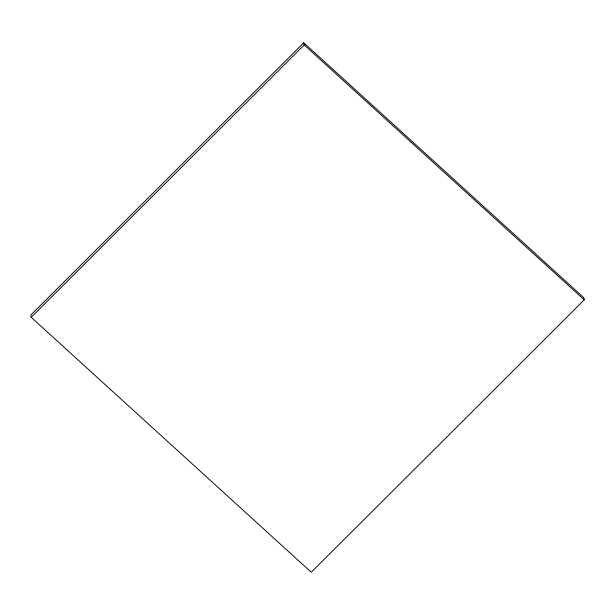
<?xml version="1.0" encoding="UTF-8"?>
<svg xmlns="http://www.w3.org/2000/svg" width="615" height="615" viewBox="0 0 615 615"><rect width="100%" height="100%" fill="white"/><g stroke="black" fill="none" stroke-linecap="round" stroke-linejoin="round"><path stroke-width="0.92" d="M303.733 42.743L30.75 315.126L31.196 317.302L311.267 572.258L584.25 299.874L583.804 297.698L303.733 42.743L304.179 44.926L584.25 299.874M31.196 317.302L304.179 44.926"/></g></svg>
